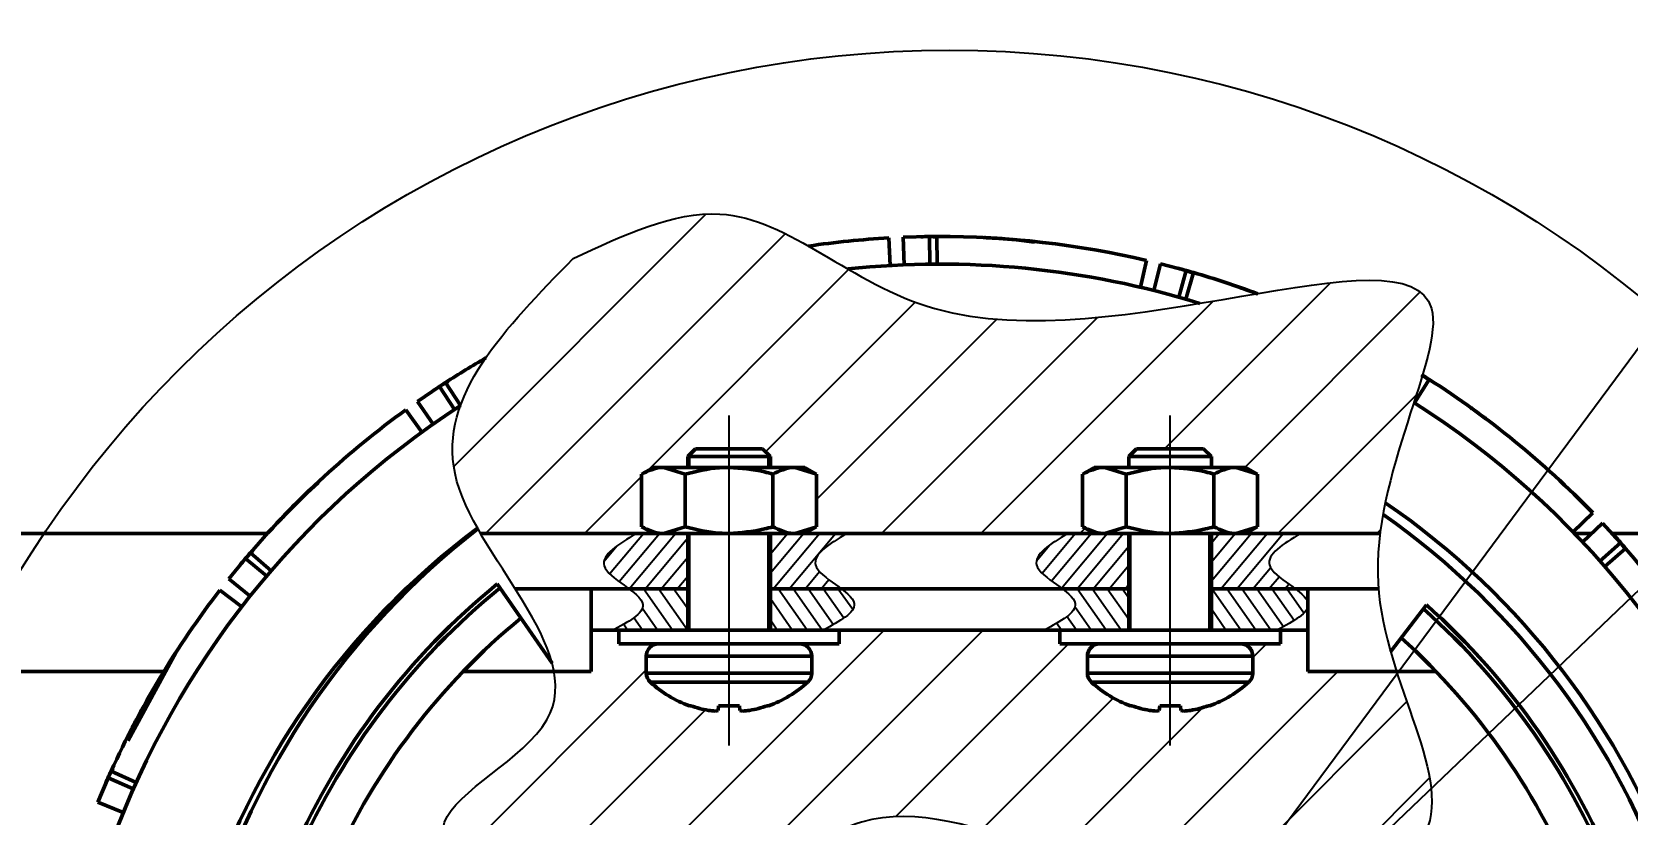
# Model space of a CAD drawing. Header units: inches. Extents: x -1846 to 3013, y 0 to 1997.
# Drawn here: x 2627.17 to 2656.1, y 492.98 to 507.17 of the extents above; entities that cross this region are included whole.
import ezdxf

# ---------------------------------------------------------------- set-up
doc = ezdxf.new("R2010")
doc.units = ezdxf.units.IN
doc.linetypes.add('CENTER2', pattern=[28.575000000000003, 19.05, -3.175, 3.175, -3.175])
for name, color, linetype, lineweight in [('Basic', 7, 'Continuous', 50), ('Center', 1, 'CENTER2', 25), ('Thin', 3, 'Continuous', 25)]:
    doc.layers.add(name, color=color, linetype=linetype, lineweight=lineweight)
doc.styles.get("Standard").update_dxf_attribs({"font": '', "height": 4})
doc.styles.get('Standard').set_extended_font_data('TCVN 7284', italic=True)
doc.dimstyles.new('TCVN 7284', dxfattribs={"dimscale": 2, "dimtxt": 4, "dimasz": 2.5, "dimexe": 1.25, "dimexo": 0.625, "dimtad": 1, "dimtoh": 1, "dimdec": 0, "dimlfac": 0.66, "dimtxsty": 'Standard', "dimcen": 2.5, "dimclrd": 7, "dimclre": 7, "dimclrt": 7, "dimadec": 0, "dimazin": 0, "dimtfac": 1, "dimtdec": 0, "dimtofl": 0, "dimtmove": 0, "dimatfit": 3, "dimfxl": 1, "dimlwd": 25, "dimlwe": 25, "dimarcsym": 0})
pattern_1 = [(45, (2467.906604096575, 185.1002294727169), (-0.8980256121069154, 0.8980256121069154), [])]

# ---------------------------------------------------------------- blocks, each defined once
blk = doc.blocks.new('*D9')
at = {"layer": 'Basic', "color": 7, "linetype": 'Continuous', "lineweight": 25, "transparency": 16777216}
for p, q in [((2670.061634534236, 494.3197367921365), (2670.061634534236, 447.9080696615027)), ((2535.061634534236, 481.8197367921365), (2535.061634534236, 447.9080696615027)), ((2540.061634534236, 450.4080696615027), (2665.061634534236, 450.4080696615027))]:
    blk.add_line(p, q, dxfattribs=at)
at = {"layer": 'Basic', "color": 7, "transparency": 16777216}
for points in [[(2540.061634534236, 451.2414029948361), (2540.061634534236, 449.5747363281694), (2535.061634534236, 450.4080696615027)], [(2665.061634534236, 451.2414029948361), (2665.061634534236, 449.5747363281694), (2670.061634534236, 450.4080696615027)]]:
    blk.add_solid(points, dxfattribs=at)
at = {"layer": 'Defpoints', "color": 0, "transparency": 16777216}
for p in [(2670.061634534236, 495.5697367921365), (2535.061634534236, 483.0697367921365), (2670.061634534236, 450.4080696615027)]:
    blk.add_point(p, dxfattribs=at)
at = {"layer": 'Basic', "color": 7, "transparency": 16777216, "insert": (2602.561634534236, 453.6580696615027), "char_height": 4, "attachment_point": 5}
blk.add_mtext('89', dxfattribs=at)

msp = doc.modelspace()

# ---------------------------------------------------------------- hatches: boundary and pattern name
at = {"layer": 'Thin'}
h = msp.add_hatch(dxfattribs=at)
h.set_pattern_fill('ANSI31', color=256, scale=0.4)
h.set_pattern_definition(pattern_1)
edge = h.paths.add_edge_path()
edge.add_spline(control_points=[(2652.234425890274, 500.4479312114348), (2652.285519335258, 500.6057651285822), (2652.33422918238, 500.7578205692574), (2652.378128143709, 500.9029547652525)], knot_values=[38.11097613657608, 38.11097613657608, 38.11097613657608, 38.11097613657608, 38.58466875949338, 38.58466875949338, 38.58466875949338, 38.58466875949338], degree=3, periodic=0)
edge.add_spline(control_points=[(2652.378128143709, 500.9029547652525), (2652.381992650094, 500.9157311957214), (2652.385819874014, 500.9284539892773), (2652.389608159544, 500.9411223663104)], knot_values=[38.58466875949338, 38.58466875949338, 38.58466875949338, 38.58466875949338, 38.62636879316722, 38.62636879316722, 38.62636879316722, 38.62636879316722], degree=3, periodic=0)
edge.add_spline(control_points=[(2652.389608159544, 500.9411223663104), (2652.389623077912, 500.9411722547146), (2652.389637995677, 500.9412221422746), (2652.389652912838, 500.9412720289907)], knot_values=[38.62636879316722, 38.62636879316722, 38.62636879316722, 38.62636879316722, 38.62653300900323, 38.62653300900323, 38.62653300900323, 38.62653300900323], degree=3, periodic=0)
edge.add_spline(control_points=[(2652.389652912838, 500.9412720289907), (2652.540821489763, 501.4468175524538), (2652.858731765225, 502.9406263307909), (2651.049318645572, 502.7020135830888), (2649.387736793064, 502.4200935699768)], knot_values=[38.62653300900323, 38.62653300900323, 38.62653300900323, 38.62653300900323, 40.29067503344459, 44.56123976571877, 44.56123976571877, 44.56123976571877, 44.56123976571877], degree=3, periodic=0)
edge.add_spline(control_points=[(2649.387736793064, 502.4200935699768), (2649.387617122872, 502.4200732655771), (2649.387497450815, 502.4200529606056), (2649.387377776894, 502.420032655063)], knot_values=[44.56123976571877, 44.56123976571877, 44.56123976571877, 44.56123976571877, 44.56154733967228, 44.56154733967228, 44.56154733967228, 44.56154733967228], degree=3, periodic=0)
edge.add_spline(control_points=[(2649.387377776894, 502.420032655063), (2649.055056749954, 502.3636464453388), (2648.708356614303, 502.3028540016024), (2648.353213144738, 502.2439498183945)], knot_values=[44.56154733967228, 44.56154733967228, 44.56154733967228, 44.56154733967228, 45.41564563453576, 45.41564563453576, 45.41564563453576, 45.41564563453576], degree=3, periodic=0)
edge.add_spline(control_points=[(2648.353213144738, 502.2439498183945), (2646.739652853801, 501.9763243116917), (2644.212270185307, 501.6530992376537), (2642.449086784513, 502.5875013760118), (2641.96363247197, 502.8680287831104)], knot_values=[45.41564563453576, 45.41564563453576, 45.41564563453576, 45.41564563453576, 49.29615931774714, 50.90130278334827, 50.90130278334827, 50.90130278334827, 50.90130278334827], degree=3, periodic=0)
edge.add_spline(control_points=[(2641.96363247197, 502.8680287831104), (2641.160458301317, 503.3321556055949), (2639.686234375061, 504.3226489959692), (2637.897596928955, 503.4843345762609), (2636.982248988154, 503.0553212066178)], knot_values=[50.90130278334827, 50.90130278334827, 50.90130278334827, 50.90130278334827, 53.55697961730271, 56.34055631967582, 56.34055631967582, 56.34055631967582, 56.34055631967582], degree=3, periodic=0)
edge.add_spline(control_points=[(2636.982248988154, 503.0553212066178), (2636.129032845415, 502.1836169884108), (2635.275816702676, 501.3119127702038), (2634.941903564943, 500.3881501945597)], knot_values=[0, 0, 0, 0, 3.105272690179789, 3.105272690179789, 3.105272690179789, 3.105272690179789], degree=3, periodic=0)
edge.add_spline(control_points=[(2634.941903564943, 500.3881501945597), (2634.797642381599, 499.9890551388938), (2634.714056992607, 499.2671246405465), (2635.063333542648, 498.5018012071959), (2635.250508844848, 498.1673685138577)], knot_values=[3.105272690179789, 3.105272690179789, 3.105272690179789, 3.105272690179789, 4.446850071446828, 5.474395939148155, 5.474395939148155, 5.474395939148155, 5.474395939148155], degree=3, periodic=0)
edge.add_spline(control_points=[(2635.250508844848, 498.1673685138577), (2635.253151655215, 498.1626465116559), (2635.255801579821, 498.1579240123598), (2635.258458489907, 498.1532010319273)], knot_values=[5.474395939148155, 5.474395939148155, 5.474395939148155, 5.474395939148155, 5.48890431092603, 5.48890431092603, 5.48890431092603, 5.48890431092603], degree=3, periodic=0)
edge.add_spline(control_points=[(2635.258458489907, 498.1532010319273), (2635.274100640129, 498.1253952097421), (2635.289984913023, 498.0975727109739), (2635.306085034079, 498.0697367921365)], knot_values=[5.48890431092603, 5.48890431092603, 5.48890431092603, 5.48890431092603, 5.574320122325622, 5.574320122325622, 5.574320122325622, 5.574320122325622], degree=3, periodic=0)
edge.add_line((2635.306085034079, 498.0697367921365), (2638.436634534235, 498.0697367921365))
edge.add_line((2638.436634534235, 498.0697367921365), (2638.223921293964, 498.1925468386675))
edge.add_line((2638.223921293964, 498.1925468386675), (2638.223921293964, 499.1469267456056))
edge.add_line((2638.223921293964, 499.1469267456056), (2638.436634534235, 499.2697367921365))
edge.add_line((2638.436634534235, 499.2697367921365), (2638.620849604032, 499.2697367921365))
edge.add_line((2638.620849604032, 499.2697367921365), (2639.061634534236, 499.2697367921365))
edge.add_line((2639.061634534236, 499.2697367921365), (2639.061634534236, 499.4639099644983))
edge.add_line((2639.061634534236, 499.4639099644982), (2639.203055890473, 499.6053313207355))
edge.add_line((2639.203055890473, 499.6053313207357), (2640.420213177998, 499.6053313207357))
edge.add_line((2640.420213177998, 499.6053313207357), (2640.561634534236, 499.4639099644983))
edge.add_line((2640.561634534236, 499.4639099644982), (2640.561634534236, 499.2697367921364))
edge.add_line((2640.561634534236, 499.2697367921365), (2641.002419464439, 499.2697367921365))
edge.add_line((2641.002419464439, 499.2697367921365), (2641.186634534236, 499.2697367921365))
edge.add_line((2641.186634534236, 499.2697367921365), (2641.399347774507, 499.1469267456056))
edge.add_line((2641.399347774507, 499.1469267456056), (2641.399347774507, 498.1925468386675))
edge.add_line((2641.399347774507, 498.1925468386675), (2641.186634534236, 498.0697367921365))
edge.add_line((2641.186634534235, 498.0697367921365), (2646.436634534235, 498.0697367921365))
edge.add_line((2646.436634534235, 498.0697367921365), (2646.223921293964, 498.1925468386675))
edge.add_line((2646.223921293964, 498.1925468386675), (2646.223921293964, 499.1469267456056))
edge.add_line((2646.223921293964, 499.1469267456056), (2646.436634534235, 499.2697367921365))
edge.add_line((2646.436634534235, 499.2697367921365), (2646.620849604032, 499.2697367921365))
edge.add_line((2646.620849604032, 499.2697367921365), (2647.061634534236, 499.2697367921365))
edge.add_line((2647.061634534236, 499.2697367921365), (2647.061634534236, 499.4639099644983))
edge.add_line((2647.061634534236, 499.4639099644982), (2647.203055890473, 499.6053313207355))
edge.add_line((2647.203055890473, 499.6053313207357), (2648.420213177998, 499.6053313207357))
edge.add_line((2648.420213177998, 499.6053313207357), (2648.561634534236, 499.4639099644983))
edge.add_line((2648.561634534236, 499.4639099644982), (2648.561634534236, 499.2697367921364))
edge.add_line((2648.561634534236, 499.2697367921365), (2649.002419464439, 499.2697367921365))
edge.add_line((2649.002419464439, 499.2697367921365), (2649.186634534236, 499.2697367921365))
edge.add_line((2649.186634534236, 499.2697367921365), (2649.399347774507, 499.1469267456056))
edge.add_line((2649.399347774507, 499.1469267456056), (2649.399347774507, 498.1925468386675))
edge.add_line((2649.399347774507, 498.1925468386675), (2649.186634534236, 498.0697367921365))
edge.add_line((2649.186634534235, 498.0697367921365), (2651.620981185196, 498.0697367921365))
edge.add_spline(control_points=[(2651.620981185196, 498.0697367921365), (2651.63552685928, 498.1859051962107), (2651.653379420756, 498.3018277793648), (2651.673954146895, 498.4172292538859)], knot_values=[35.97891207341614, 35.97891207341614, 35.97891207341614, 35.97891207341614, 36.2736523685154, 36.2736523685154, 36.2736523685154, 36.2736523685154], degree=3, periodic=0)
edge.add_spline(control_points=[(2651.673954146895, 498.4172292538859), (2651.686405871356, 498.487069666512), (2651.69985461903, 498.5567192172811), (2651.714170780578, 498.6261168860609)], knot_values=[36.2736523685154, 36.2736523685154, 36.2736523685154, 36.2736523685154, 36.45202776547431, 36.45202776547431, 36.45202776547431, 36.45202776547431], degree=3, periodic=0)
edge.add_spline(control_points=[(2651.714170780578, 498.6261168860609), (2651.847315672108, 499.2715374515841), (2652.05548836153, 499.8951712420193), (2652.234425890274, 500.4479312114348)], knot_values=[36.45202776547431, 36.45202776547431, 36.45202776547431, 36.45202776547431, 38.11097613657608, 38.11097613657608, 38.11097613657608, 38.11097613657608], degree=3, periodic=0)
h = msp.add_hatch(dxfattribs=at)
h.set_pattern_fill('ANSI31', color=256, scale=0.07, angle=5)
h.set_pattern_definition([(49.99999999999999, (2467.906604096575, 185.1002294727169), (-0.1702533774831929, 0.1428595462528334), [])])
edge = h.paths.add_edge_path()
edge.add_line((2639.061634534236, 497.0697367921365), (2639.061634534236, 498.0697367921365))
edge.add_line((2639.061634534236, 498.0697367921365), (2638.129419877022, 498.0697367921365))
edge.add_spline(control_points=[(2638.129419877021, 498.0697367921365), (2637.810314542677, 497.8762395567718), (2637.266480345151, 497.5464725413309), (2637.807531416045, 497.2071209595314), (2637.992195063282, 497.0697367921365)], knot_values=[0, 0, 0, 0, 0.8256060799085844, 1.40703639712341, 1.40703639712341, 1.40703639712341, 1.40703639712341], degree=3, periodic=0)
edge.add_line((2637.992195063282, 497.0697367921365), (2639.061634534236, 497.0697367921365))
edge = h.paths.add_edge_path()
edge.add_spline(control_points=[(2641.845580933747, 497.069736792141), (2641.65779770547, 497.2113509679792), (2641.102365689241, 497.5507962504461), (2641.631602671739, 497.8806588772185), (2641.943226587809, 498.0697367921365)], knot_values=[0.01886335774924852, 0.01886335774924852, 0.01886335774924852, 0.01886335774924852, 0.6190167807875658, 1.425759502946902, 1.425759502946902, 1.425759502946902, 1.425759502946902], degree=3, periodic=0)
edge.add_line((2641.943226587809, 498.0697367921365), (2640.561634534236, 498.0697367921365))
edge.add_line((2640.561634534236, 498.0697367921365), (2640.561634534236, 497.0697367921365))
edge.add_line((2640.561634534236, 497.0697367921365), (2641.845580933754, 497.0697367921365))
edge = h.paths.add_edge_path()
edge.add_line((2647.061634534236, 497.0697367921365), (2647.061634534236, 498.0697367921366))
edge.add_line((2647.061634534236, 498.0697367921365), (2645.951715806735, 498.0697367921365))
edge.add_spline(control_points=[(2645.951715806735, 498.0697367921365), (2645.640091890665, 497.8806588772185), (2645.110854908167, 497.5507962504461), (2645.666286924396, 497.2113509679792), (2645.854070152674, 497.0697367921408)], knot_values=[0.01886335774924851, 0.01886335774924851, 0.01886335774924851, 0.01886335774924851, 0.8256060799085844, 1.425759502946894, 1.425759502946894, 1.425759502946894, 1.425759502946894], degree=3, periodic=0)
edge.add_line((2645.854070152679, 497.0697367921365), (2647.061634534236, 497.0697367921364))
edge = h.paths.add_edge_path()
edge.add_spline(control_points=[(2650.078223515263, 497.069736792141), (2649.890440286986, 497.2113509679792), (2649.335008270757, 497.5507962504461), (2649.864245253254, 497.8806588772185), (2650.175869169324, 498.0697367921365)], knot_values=[0.01886335774924852, 0.01886335774924852, 0.01886335774924852, 0.01886335774924852, 0.6190167807875658, 1.425759502946902, 1.425759502946902, 1.425759502946902, 1.425759502946902], degree=3, periodic=0)
edge.add_line((2650.175869169324, 498.0697367921365), (2648.561634534235, 498.0697367921365))
edge.add_line((2648.561634534236, 498.0697367921365), (2648.561634534236, 497.0697367921365))
edge.add_line((2648.561634534236, 497.0697367921365), (2650.078223515269, 497.0697367921365))
h = msp.add_hatch(dxfattribs=at)
h.set_pattern_fill('ANSI31', color=256, scale=0.07, angle=80)
h.set_pattern_definition([(125, (2467.906604096575, 185.1002294727169), (-0.1820565418432284, -0.12747736297902), [])])
edge = h.paths.add_edge_path()
edge.add_line((2639.061634534236, 496.3197367921365), (2639.061634534236, 497.0697367921366))
edge.add_line((2639.061634534236, 497.0697367921365), (2637.992195063282, 497.0697367921365))
edge.add_spline(control_points=[(2637.992195063282, 497.0697367921365), (2638.122161086703, 496.9730460022348), (2638.426371059179, 496.7111850158998), (2637.994715784167, 496.4717769179728), (2637.711708374634, 496.3197367921365)], knot_values=[1.40703639712341, 1.40703639712341, 1.40703639712341, 1.40703639712341, 1.816246262498185, 2.531669368824028, 2.531669368824028, 2.531669368824028, 2.531669368824028], degree=3, periodic=0)
edge.add_line((2637.711708374634, 496.3197367921365), (2639.061634534236, 496.3197367921365))
edge = h.paths.add_edge_path()
edge.add_spline(control_points=[(2641.52268040802, 496.3197367921365), (2641.814169167273, 496.4761903965394), (2642.260260415867, 496.7156253027568), (2641.967761132166, 496.9775962518942), (2641.845580933747, 497.069736792141)], knot_values=[1.425759502946902, 1.425759502946902, 1.425759502946902, 1.425759502946902, 2.161986335590742, 2.552473095142025, 2.552473095142025, 2.552473095142025, 2.552473095142025], degree=3, periodic=0)
edge.add_line((2641.845580933753, 497.0697367921365), (2640.561634534236, 497.0697367921365))
edge.add_line((2640.561634534236, 497.0697367921365), (2640.561634534236, 496.3197367921364))
edge.add_line((2640.561634534236, 496.3197367921365), (2641.52268040802, 496.3197367921365))
edge = h.paths.add_edge_path()
edge.add_line((2647.061634534236, 496.3197367921365), (2647.061634534236, 497.0697367921364))
edge.add_line((2647.061634534236, 497.0697367921365), (2645.854070152679, 497.0697367921366))
edge.add_spline(control_points=[(2645.854070152674, 497.0697367921408), (2645.976250351092, 496.9775962518942), (2646.268749634793, 496.7156253027568), (2645.822658386199, 496.4761903965394), (2645.531169626946, 496.3197367921365)], knot_values=[1.425759502946894, 1.425759502946894, 1.425759502946894, 1.425759502946894, 1.816246262498185, 2.552473095142025, 2.552473095142025, 2.552473095142025, 2.552473095142025], degree=3, periodic=0)
edge.add_line((2645.531169626946, 496.3197367921365), (2645.811634534236, 496.3197367921365))
edge.add_line((2645.811634534236, 496.3197367921365), (2647.061634534236, 496.3197367921365))
edge = h.paths.add_edge_path()
edge.add_spline(control_points=[(2649.755322989536, 496.3197367921365), (2650.015584839265, 496.4594296728609), (2650.275846688995, 496.5991225535851), (2650.311634534235, 496.7456646363752)], knot_values=[1.895117532699148, 1.895117532699148, 1.895117532699148, 1.895117532699148, 2.552473095142025, 2.552473095142025, 2.552473095142025, 2.552473095142025], degree=3, periodic=0)
edge.add_line((2650.311634534236, 496.7456646363752), (2650.311634534236, 496.8129468519394))
edge.add_spline(control_points=[(2650.311634534234, 496.8129468519411), (2650.290817915205, 496.8965686915748), (2650.193836466833, 496.9825488520729), (2650.078223515263, 497.069736792141)], knot_values=[1.425759502946901, 1.425759502946901, 1.425759502946901, 1.425759502946901, 1.795257403632025, 1.795257403632025, 1.795257403632025, 1.795257403632025], degree=3, periodic=0)
edge.add_line((2650.078223515268, 497.0697367921365), (2648.561634534236, 497.0697367921365))
edge.add_line((2648.561634534236, 497.0697367921365), (2648.561634534236, 496.3197367921365))
edge.add_line((2648.561634534236, 496.3197367921365), (2649.755322989536, 496.3197367921365))
h = msp.add_hatch(dxfattribs=at)
h.set_pattern_fill('ANSI31', color=256, scale=0.4)
h.set_pattern_definition(pattern_1)
edge = h.paths.add_edge_path()
edge.add_spline(control_points=[(2641.319283863668, 492.4238264976028), (2641.620739696848, 492.5966466275189), (2642.14230930854, 492.8645864240854), (2642.694520777758, 492.9371294436954), (2642.943473884151, 492.9393417406892)], knot_values=[18.87042433132445, 18.87042433132445, 18.87042433132445, 18.87042433132445, 19.99110373480647, 20.87166120097929, 20.87166120097929, 20.87166120097929, 20.87166120097929], degree=3, periodic=0)
edge.add_spline(control_points=[(2642.943473884151, 492.9393417406892), (2643.569192020287, 492.9449021226086), (2644.232664111037, 492.7627977064936), (2644.934588189554, 492.5219993529503)], knot_values=[20.87166120097929, 20.87166120097929, 20.87166120097929, 20.87166120097929, 23.08485220902631, 23.08485220902631, 23.08485220902631, 23.08485220902631], degree=3, periodic=0)
edge.add_spline(control_points=[(2644.934588189554, 492.5219993529503), (2645.382745712506, 492.3682568087669), (2645.846577959242, 492.1905880305861), (2646.326266605822, 492.0225600741245)], knot_values=[23.08485220902631, 23.08485220902631, 23.08485220902631, 23.08485220902631, 24.49790845020978, 24.49790845020978, 24.49790845020978, 24.49790845020978], degree=3, periodic=0)
edge.add_spline(control_points=[(2646.326266605822, 492.0225600741245), (2646.992705439854, 491.7891162430318), (2647.689750254678, 491.5742811003705), (2648.417888242428, 491.4680698394353)], knot_values=[24.49790845020978, 24.49790845020978, 24.49790845020978, 24.49790845020978, 26.46108927700548, 26.46108927700548, 26.46108927700548, 26.46108927700548], degree=3, periodic=0)
edge.add_spline(control_points=[(2648.417888242428, 491.4680698394353), (2648.763416162321, 491.4176687387134), (2649.388824760063, 491.3716484550877), (2650.036433595079, 491.4328855695657), (2650.311634534236, 491.4789201476361)], knot_values=[26.46108927700548, 26.46108927700548, 26.46108927700548, 26.46108927700548, 27.39268987863171, 28.11380434230396, 28.11380434230396, 28.11380434230396, 28.11380434230396], degree=3, periodic=0)
edge.add_spline(control_points=[(2650.311634534236, 491.4789201476361), (2651.233489554106, 491.6331245882601), (2653.215601958502, 492.5092322806812), (2652.306449497669, 494.3629517272183), (2651.91940129463, 495.5697367921365)], knot_values=[28.11380434230396, 28.11380434230396, 28.11380434230396, 28.11380434230396, 30.52935928290665, 33.81898774493276, 33.81898774493276, 33.81898774493276, 33.81898774493276], degree=3, periodic=0)
edge.add_line((2651.91940129463, 495.5697367921365), (2650.311634534235, 495.5697367921365))
edge.add_line((2650.311634534236, 495.5697367921365), (2650.311634534236, 496.3197367921365))
edge.add_line((2650.311634534236, 496.3197367921365), (2649.811634534236, 496.3197367921365))
edge.add_line((2649.811634534236, 496.3197367921365), (2649.811634534236, 496.0697367921365))
edge.add_line((2649.811634534236, 496.0697367921365), (2649.086634534236, 496.0697367921366))
edge.add_arc((2649.086634534236, 495.8447367921366), 0.2250000000000227, 0, 90, ccw=False)
edge.add_line((2649.311634534236, 495.8447367921366), (2649.311634534236, 495.5404640915854))
edge.add_arc((2649.086634534236, 495.5404640915852), 0.2250000000000112, -47.50726717769862, 5.792344381916337e-11, ccw=False)
edge.add_arc((2647.811634534236, 496.9322367921367), 2.11249999999997, 289.82503240270796, 312.49273282227296, ccw=False)
edge.add_line((2648.528086705233, 494.9449389944544), (2648.502695484889, 494.9449389944544))
edge.add_arc((2647.811888911202, 496.94811513303), 2.118945106510787, 280.16619983962806, 289.0270421754883, ccw=False)
edge.add_arc((2647.937070559473, 496.6364368834112), 1.791364015327364, 273.96401252023173, 277.9842121646001, ccw=False)
edge.add_arc((2648.119224267343, 495.19966823323), 0.3551307320219462, 251.7310598041644, 260.5485091003095, ccw=False)
edge.add_line((2648.007898691528, 494.8624376696747), (2648.000680760884, 494.9449389944546))
edge.add_line((2648.000680760884, 494.9449389944544), (2647.622588307587, 494.9449389944544))
edge.add_line((2647.622588307587, 494.9449389944544), (2647.615370376942, 494.8624376696745))
edge.add_arc((2647.504044801126, 495.1996682332386), 0.3551307320306284, 279.4514908995973, 288.2689401956497, ccw=False)
edge.add_arc((2647.686198508994, 496.6364368833687), 1.791364015284908, 262.0157878354149, 266.03598747978526, ccw=False)
edge.add_arc((2647.811380157265, 496.9481151330164), 2.118945106496823, 250.9729578244764, 259.8338001604516, ccw=False)
edge.add_line((2647.120573583582, 494.9449389944544), (2647.095182363238, 494.9449389944544))
edge.add_arc((2647.811634534235, 496.9322367921367), 2.112499999999975, 227.5072671777243, 250.1749675972934, ccw=False)
edge.add_arc((2646.536634534235, 495.5404640915852), 0.2249999999999595, 180, 227.5072671777243, ccw=False)
edge.add_line((2646.311634534236, 495.5404640915852), (2646.311634534236, 495.8447367921366))
edge.add_arc((2646.536634534235, 495.8447367921366), 0.2249999999999659, 90, 179.9999999999855, ccw=False)
edge.add_line((2646.536634534235, 496.0697367921365), (2645.811634534236, 496.0697367921364))
edge.add_line((2645.811634534236, 496.0697367921365), (2645.811634534236, 496.3197367921365))
edge.add_line((2645.811634534236, 496.3197367921365), (2645.020054384457, 496.3197367921365))
edge.add_line((2645.020054384457, 496.3197367921365), (2641.811634534236, 496.3197367921365))
edge.add_line((2641.811634534236, 496.3197367921365), (2641.811634534236, 496.0697367921365))
edge.add_line((2641.811634534236, 496.0697367921365), (2641.086634534236, 496.0697367921366))
edge.add_arc((2641.086634534236, 495.8447367921366), 0.2250000000000227, 0, 90, ccw=False)
edge.add_line((2641.311634534236, 495.8447367921366), (2641.311634534236, 495.5404640915854))
edge.add_arc((2641.086634534236, 495.5404640915852), 0.2250000000000106, -47.50726717769862, 5.792344381916337e-11, ccw=False)
edge.add_arc((2639.811634534236, 496.9322367921367), 2.112499999999989, 289.82503240270876, 312.4927328222735, ccw=False)
edge.add_line((2640.528086705233, 494.9449389944544), (2640.502695484889, 494.9449389944544))
edge.add_arc((2639.811888911203, 496.9481151330298), 2.118945106510617, 280.16619983963074, 289.02704217548836, ccw=False)
edge.add_arc((2639.937070559473, 496.636436883411), 1.791364015327143, 273.96401252023315, 277.9842121646058, ccw=False)
edge.add_arc((2640.119224267343, 495.19966823323), 0.3551307320219442, 251.7310598041688, 260.54850910031405, ccw=False)
edge.add_line((2640.007898691528, 494.8624376696747), (2640.000680760884, 494.9449389944546))
edge.add_line((2640.000680760884, 494.9449389944544), (2639.622588307587, 494.9449389944544))
edge.add_line((2639.622588307587, 494.9449389944544), (2639.615370376942, 494.8624376696745))
edge.add_arc((2639.504044801125, 495.1996682332384), 0.3551307320305998, 279.4514908996199, 288.2689401956656, ccw=False)
edge.add_arc((2639.686198508994, 496.6364368833687), 1.791364015284749, 262.01578783541356, 266.03598747978697, ccw=False)
edge.add_arc((2639.811380157265, 496.9481151330164), 2.118945106496969, 250.9729578244765, 259.8338001604502, ccw=False)
edge.add_line((2639.120573583582, 494.9449389944544), (2639.095182363238, 494.9449389944544))
edge.add_arc((2639.811634534235, 496.9322367921367), 2.112499999999983, 227.5072671777243, 250.1749675972934, ccw=False)
edge.add_arc((2638.536634534235, 495.5404640915852), 0.2249999999999595, 180, 227.5072671777243, ccw=False)
edge.add_line((2638.311634534236, 495.5404640915852), (2638.311634534236, 495.8447367921366))
edge.add_arc((2638.536634534235, 495.8447367921366), 0.2249999999999659, 90, 179.9999999999855, ccw=False)
edge.add_line((2638.536634534235, 496.0697367921365), (2637.811634534236, 496.0697367921364))
edge.add_line((2637.811634534236, 496.0697367921365), (2637.811634534236, 496.3197367921364))
edge.add_line((2637.811634534236, 496.3197367921365), (2637.311634534236, 496.3197367921365))
edge.add_line((2637.311634534236, 496.3197367921365), (2637.311634534236, 495.5697367921366))
edge.add_line((2637.311634534236, 495.5697367921365), (2636.637627499864, 495.5697367921365))
edge.add_spline(control_points=[(2636.637627499855, 495.5697367921938), (2636.69416842987, 495.2619074022861), (2636.593001210427, 494.2121462305694), (2633.273574073792, 492.6563834093043), (2635.839825521991, 491.5007283589199), (2637.311634534238, 491.3252506398611)], knot_values=[8.188346657290012, 8.188346657290012, 8.188346657290012, 8.188346657290012, 9.215141737459655, 11.83767060687538, 15.10465467858662, 15.10465467858662, 15.10465467858662, 15.10465467858662], degree=3, periodic=0)
edge.add_spline(control_points=[(2637.311634534238, 491.3252506398611), (2637.785552172058, 491.2687473942536), (2638.59596970243, 491.2548187792521), (2639.266701718772, 491.4186456025535), (2639.522895662712, 491.5048393762255)], knot_values=[15.10465467858662, 15.10465467858662, 15.10465467858662, 15.10465467858662, 16.15661275275405, 16.88474223010058, 16.88474223010058, 16.88474223010058, 16.88474223010058], degree=3, periodic=0)
edge.add_spline(control_points=[(2639.522895662712, 491.5048393762255), (2640.221562238853, 491.7398984405021), (2640.785147650941, 492.117614178862), (2641.319283863668, 492.4238264976028)], knot_values=[16.88474223010058, 16.88474223010058, 16.88474223010058, 16.88474223010058, 18.87042433132445, 18.87042433132445, 18.87042433132445, 18.87042433132445], degree=3, periodic=0)

# ---------------------------------------------------------------- linework, layer by layer
at = {"layer": 'Basic'}
for p, q in [((2642.987775268901, 502.9424491450446), (2642.967558708137, 503.4420402685356)), ((2642.967558814118, 503.4420402728241), (2643.44916129254, 503.4544899316714)), ((2643.454783835595, 502.9545215456614), (2643.44916129254, 503.4544899316714)), ((2643.449161407339, 503.4544899329625), (2643.583178948045, 503.4451173899389)), ((2643.584709033327, 502.9554550800827), (2643.583146652702, 503.4554526390435)), ((2642.735990069154, 502.9302729749292), (2642.707905220898, 503.429483593104)), ((2644.821504646968, 503.4127962435629), (2644.9672088629, 503.4016401498146)), ((2644.984972042947, 503.4001912770083), (2645.35306949543, 503.3535131564682)), ((2647.272998630758, 502.5363810845396), (2647.386695300052, 503.0232825811396)), ((2647.518015184314, 502.4771279461112), (2647.639368620907, 502.9621777821354)), ((2647.639368723803, 502.9621777563922), (2648.104970392144, 502.8384400189528)), ((2647.969507810968, 502.3571398121161), (2648.104970392144, 502.8384400189528)), ((2648.094433132326, 502.3214313736788), (2648.233799629795, 502.8016156918146)), ((2648.104970502656, 502.838439987849), (2648.230918840793, 502.7916899942685)), ((2652.242856598353, 500.4425539812188), (2652.511861329134, 500.8640233808402)), ((2652.378128143709, 500.9029547652525), (2652.398625192651, 500.9356514545069)), ((2652.389608159544, 500.9411223663107), (2652.398625192651, 500.9356514545069)), ((2652.398625289924, 500.9356513935278), (2652.506300840182, 500.8553113558374)), ((2634.160187283638, 500.4641789433614), (2634.558606276295, 500.7350262204724)), ((2634.833639577418, 500.3174658257107), (2634.558606276295, 500.7350262204724)), ((2634.558606372172, 500.7350262836236), (2634.723800127, 500.8255676580296)), ((2634.9424349022, 500.3884940299505), (2634.670801454977, 500.8082740560948)), ((2634.242061549125, 499.9084573804454), (2633.948541434618, 500.3132362612927)), ((2634.447293803362, 500.0548259827859), (2634.1601871968, 500.4641788824564)), ((2639.061634534236, 499.4639099644982), (2639.203055890473, 499.6053313207357)), ((2639.061634534236, 499.4639099644982), (2640.561634534236, 499.4639099644982)), ((2639.061634534236, 499.2697367921365), (2639.061634534236, 499.4639099644982)), ((2640.420213177998, 499.6053313207357), (2639.203055890473, 499.6053313207357)), ((2640.561634534236, 499.4639099644982), (2640.420213177998, 499.6053313207357)), ((2640.561634534236, 499.4639099644982), (2640.561634534236, 499.2697367921365)), ((2647.061634534236, 499.4639099644982), (2647.203055890473, 499.6053313207357)), ((2647.061634534236, 499.2697367921365), (2647.061634534236, 499.4639099644982)), ((2647.061634534236, 499.4639099644982), (2648.561634534236, 499.4639099644982)), ((2648.420213177998, 499.6053313207357), (2647.203055890473, 499.6053313207357)), ((2648.561634534236, 499.4639099644982), (2648.420213177998, 499.6053313207357)), ((2648.561634534236, 499.4639099644982), (2648.561634534236, 499.2697367921365)), ((2638.436634534235, 499.2697367921365), (2638.223921293964, 499.1469267456056)), ((2638.223921293964, 498.1925468386675), (2638.223921293964, 499.1469267456056)), ((2638.436634534235, 499.2697367921365), (2638.620849604032, 499.2697367921365)), ((2639.017777914099, 499.1469267456056), (2638.620849604032, 499.2697367921365)), ((2639.811634534236, 499.2697367921365), (2638.620849604032, 499.2697367921365)), ((2639.017777914099, 498.1925468386675), (2639.017777914099, 499.1469267456056)), ((2639.811634534236, 499.2697367921365), (2641.002419464439, 499.2697367921365)), ((2640.605491154371, 498.1925468386672), (2640.605491154371, 499.1469267456056)), ((2641.399347774507, 499.1469267456056), (2641.002419464439, 499.2697367921365)), ((2641.002419464439, 499.2697367921365), (2641.186634534236, 499.2697367921365)), ((2641.399347774507, 499.1469267456056), (2641.186634534236, 499.2697367921365)), ((2641.399347774507, 498.1925468386675), (2641.399347774507, 499.1469267456056)), ((2646.436634534235, 499.2697367921365), (2646.223921293964, 499.1469267456056)), ((2646.223921293964, 498.1925468386675), (2646.223921293964, 499.1469267456056)), ((2646.436634534235, 499.2697367921365), (2646.620849604032, 499.2697367921365)), ((2647.017777914099, 499.1469267456056), (2646.620849604032, 499.2697367921365)), ((2647.811634534236, 499.2697367921365), (2646.620849604032, 499.2697367921365)), ((2647.017777914099, 498.1925468386675), (2647.017777914099, 499.1469267456056)), ((2647.811634534236, 499.2697367921365), (2649.002419464439, 499.2697367921365)), ((2648.605491154371, 498.1925468386672), (2648.605491154371, 499.1469267456056)), ((2649.399347774507, 499.1469267456056), (2649.002419464439, 499.2697367921365)), ((2649.002419464439, 499.2697367921365), (2649.186634534236, 499.2697367921365)), ((2649.399347774507, 499.1469267456056), (2649.186634534236, 499.2697367921365)), ((2649.399347774507, 498.1925468386675), (2649.399347774507, 499.1469267456056)), ((2632.090898593264, 498.7449576372261), (2632.36722813089, 498.9925794619852)), ((2655.119074744771, 498.0959665989825), (2655.477961292628, 498.4441051429091)), ((2655.293161120856, 497.9136537371436), (2655.657487867966, 498.2560950041376)), ((2655.657487940609, 498.2560949268515), (2655.982279317474, 497.9002768515055)), ((2571.561634534236, 498.0697367921365), (2631.439440625627, 498.0697367921365)), ((2631.439440625627, 498.0697367921365), (2572.737553326676, 498.0697367921365)), ((2635.306085034078, 498.0697367921365), (2643.058930876747, 498.0697367921365)), ((2635.306085034078, 498.0697367921365), (2651.620981185194, 498.0697367921365)), ((2638.223921293964, 498.1925468386675), (2638.436634534235, 498.0697367921365)), ((2639.017777914099, 498.1925468386675), (2638.620849604032, 498.0697367921365)), ((2639.061634534236, 496.3197367921365), (2639.061634534236, 498.0697367921365)), ((2640.561634534236, 498.0697367921365), (2640.561634534236, 496.3197367921365)), ((2641.399347774507, 498.1925468386675), (2641.002419464439, 498.0697367921365)), ((2641.186634534235, 498.0697367921365), (2641.399347774507, 498.1925468386675)), ((2646.223921293964, 498.1925468386675), (2646.436634534235, 498.0697367921365)), ((2647.017777914099, 498.1925468386675), (2646.620849604032, 498.0697367921365)), ((2647.061634534236, 496.3197367921365), (2647.061634534236, 498.0697367921365)), ((2648.561634534236, 498.0697367921365), (2648.561634534236, 496.3197367921365)), ((2649.399347774507, 498.1925468386675), (2649.002419464439, 498.0697367921365)), ((2649.186634534235, 498.0697367921365), (2649.399347774507, 498.1925468386675)), ((2655.144461004169, 498.0697367921365), (2655.459219470668, 498.0697367921365)), ((2655.827595979964, 498.0697367921365), (2668.061634534236, 498.0697367921365)), ((2667.561634534236, 498.0697367921365), (2655.827595979964, 498.0697367921365)), ((2631.044120327103, 497.6198274607674), (2631.177114121235, 497.7532417322533)), ((2631.510030522594, 497.3954691913908), (2631.131134438508, 497.7217171913302)), ((2655.608110405227, 497.5686179527733), (2655.982279317474, 497.9002768515055)), ((2655.693898833813, 497.4710383749258), (2656.070748634453, 497.7996479118505)), ((2655.982279393626, 497.9002767655917), (2656.062958923294, 497.7928553558444)), ((2630.738146524786, 497.2477037123566), (2631.044120252902, 497.6198273731626)), ((2631.425653130491, 497.296666943471), (2631.044120252902, 497.6198273731626)), ((2631.128951269374, 496.9358196768438), (2630.738146458625, 497.2477036294534)), ((2635.608882545261, 497.1551153079569), (2636.604179826811, 495.7183024751688)), ((2630.973269164053, 496.7375594236079), (2630.577599287513, 497.0432477433038)), ((2639.061634534236, 497.0697367921365), (2635.932103068408, 497.0697367921365)), ((2637.311634534236, 495.5697367921365), (2637.311634534236, 497.0697367921365)), ((2645.036932761966, 497.0697367921365), (2640.561634534236, 497.0697367921365)), ((2647.061634534236, 497.0697367921365), (2645.036932761966, 497.0697367921365)), ((2651.591273732762, 497.0697367921365), (2648.561634534236, 497.0697367921365)), ((2650.311634534236, 495.5697367921365), (2650.311634534236, 497.0697367921365)), ((2652.459785207638, 496.775894112628), (2651.811619582038, 495.9247221826612)), ((2645.811634534236, 496.3197367921365), (2637.311634534236, 496.3197367921365)), ((2637.811634534236, 496.3197367921365), (2637.811634534236, 496.0697367921365)), ((2641.811634534236, 496.0697367921365), (2641.811634534236, 496.3197367921365)), ((2650.311634534236, 496.3197367921365), (2645.020054384457, 496.3197367921365)), ((2645.811634534236, 496.3197367921365), (2645.811634534236, 496.0697367921365)), ((2649.811634534236, 496.0697367921365), (2649.811634534236, 496.3197367921365)), ((2628.914688788372, 494.3117079169439), (2629.826630857658, 495.9880900067664)), ((2641.811634534236, 496.0697367921365), (2637.811634534236, 496.0697367921365)), ((2649.811634534236, 496.0697367921365), (2645.811634534236, 496.0697367921365)), ((2638.311634534236, 495.8447367921366), (2638.311634534236, 495.5404640915852)), ((2641.311634534236, 495.8447367921366), (2638.311634534236, 495.8447367921366)), ((2641.311634534236, 495.5404640915852), (2641.311634534236, 495.8447367921366)), ((2646.311634534236, 495.8447367921366), (2646.311634534236, 495.5404640915852)), ((2649.311634534236, 495.8447367921366), (2646.311634534236, 495.8447367921366)), ((2649.311634534236, 495.5404640915852), (2649.311634534236, 495.8447367921366)), ((2629.56184138403, 495.5697367921365), (2572.737553326676, 495.5697367921365)), ((2636.637627499865, 495.5697367921365), (2634.990495152041, 495.5697367921365)), ((2637.311634534236, 495.5697367921365), (2636.637627499865, 495.5697367921365)), ((2641.311634534236, 495.5404640915852), (2638.311634534236, 495.5404640915852)), ((2641.238621289202, 495.3745574120493), (2638.384647779269, 495.3745574120493)), ((2649.311634534236, 495.5404640915852), (2646.311634534236, 495.5404640915852)), ((2649.238621289202, 495.3745574120493), (2646.384647779269, 495.3745574120493)), ((2650.311634534236, 495.5697367921365), (2651.91940129463, 495.5697367921365)), ((2652.632773916418, 495.5697367921365), (2651.91940129463, 495.5697367921365)), ((2629.237039180347, 495.0151369554493), (2629.432412300282, 495.3305793835854)), ((2639.120573583582, 494.9449389944544), (2639.095182363237, 494.9449389944544)), ((2639.622588307587, 494.9449389944544), (2639.615370376942, 494.8624376696745)), ((2640.000680760884, 494.9449389944544), (2639.622588307587, 494.9449389944544)), ((2640.007898691528, 494.8624376696745), (2640.000680760884, 494.9449389944544)), ((2640.528086705234, 494.9449389944544), (2640.502695484889, 494.9449389944544)), ((2647.120573583582, 494.9449389944544), (2647.095182363237, 494.9449389944544)), ((2647.622588307587, 494.9449389944544), (2647.615370376942, 494.8624376696745)), ((2648.000680760884, 494.9449389944544), (2647.622588307587, 494.9449389944544)), ((2648.007898691528, 494.8624376696745), (2648.000680760884, 494.9449389944544)), ((2648.528086705234, 494.9449389944544), (2648.502695484889, 494.9449389944544)), ((2628.360908252094, 493.1974180357955), (2628.549648543912, 493.6406708344028)), ((2629.006771473289, 493.4380909058858), (2628.549648543912, 493.6406708344028)), ((2628.549648590426, 493.640670939364), (2628.639668057605, 493.8061496770994)), ((2629.059895178215, 493.556662826959), (2628.604432364617, 493.7629481280097)), ((2628.823750545345, 493.008269915057), (2628.36090821197, 493.1974179376108))]:
    msp.add_line(p, q, dxfattribs=at)
for centre, radius, start, end in [((2643.634705213344, 486.9555331933365), 16.50000000000004, 90.17890374244007, 91.20244684204395), ((2643.634705213344, 486.9555331933365), 16.50000000000001, 76.85634489123946, 90.17903592302429), ((2643.634705213344, 486.9555331933365), 16.50000000000001, 93.21998125486793, 98.30246210435064), ((2643.634705213344, 486.9555331933365), 16.00000000000005, 72.84805447758835, 95.99502142375042), ((2643.634705213344, 486.9555331933365), 16.50000000000003, 73.81526737879024, 74.83881047841128), ((2643.634705213344, 486.9555331933365), 16.50000000000004, 69.59409883598991, 73.81539955938568), ((2643.634705213344, 486.9555331933365), 16.50000000000004, 119.937003241435, 122.9063086502919), ((2643.634705213344, 486.9555331933365), 16.50000000000002, 57.45163101516764, 57.9538012101252), ((2643.634705213344, 486.9555331933365), 16.50000000000003, 44.12907216395686, 57.45176319574558), ((2643.634705213344, 486.9555331933365), 16.50000000000004, 122.9063086502919, 123.9297195693166), ((2643.634705213344, 486.9555331933365), 16.00000000000005, 122.9063086503064, 57.48757152647449), ((2643.634705213344, 486.9555331933365), 16.50000000000003, 125.9472539821325, 139.2699450139351), ((2643.811634534236, 487.0697367921365), 14.00000000000002, 127.6575851023333, 55.63472167264027), ((2643.634705213344, 486.9555331933365), 14.00000000000001, 126.7890938006399, 54.95412892232656), ((2643.634705213344, 486.9555331933365), 16.50000000000002, 41.08799465152328, 42.11153775114018), ((2643.634705213344, 486.9555331933365), 16.50000000000005, 139.2699450139351, 140.2933559329565), ((2643.634705213344, 486.9555331933365), 16.50000000000001, 27.76543580031916, 41.08812683211953), ((2643.811634534236, 487.0697367921365), 13, 129.1225303335177, 156.2990787619771), ((2643.811634534236, 487.0697367921365), 12.91251133647407, 129.1524817823815, 156.2691273131051), ((2643.634705213344, 486.9555331933365), 16.50000000000002, 142.3108903457834, 155.633581377578), ((2643.811634534236, 487.0697367921365), 12.25000000000003, 129.3932214100193, 156.028387685475), ((2643.811634534236, 487.0697367921365), 12.91251133647406, 21.15248178238376, 48.26912731310821), ((2643.811634534236, 487.0697367921365), 12.99999999999998, 21.12253033351259, 48.29907876196892), ((2638.536634534235, 495.8447367921366), 0.2249999999999659, 90, 180), ((2641.086634534236, 495.8447367921366), 0.2250000000000227, 0, 90), ((2646.536634534235, 495.8447367921366), 0.2249999999999659, 90, 180), ((2649.086634534236, 495.8447367921366), 0.2250000000000227, 0, 90), ((2643.811634534236, 487.0697367921365), 12.24999999999999, 21.39322141001632, 48.02838768547357), ((2638.536634534235, 495.5404640915852), 0.2249999999999681, 180, 227.5072671777213), ((2639.811634534236, 496.9322367921367), 2.112500000000038, 227.5072671777169, 250.1749675972692), ((2639.811634534236, 496.9322367921367), 2.112500000000038, 289.8250324027307, 312.4927328222831), ((2641.086634534236, 495.5404640915852), 0.2250000000000227, 312.4927328222831, 0), ((2646.536634534235, 495.5404640915852), 0.2249999999999681, 180, 227.5072671777213), ((2647.811634534236, 496.9322367921367), 2.112500000000038, 227.5072671777169, 250.1749675972692), ((2647.811634534236, 496.9322367921367), 2.112500000000038, 289.8250324027307, 312.4927328222831), ((2649.086634534236, 495.5404640915852), 0.2250000000000227, 312.4927328222831, 0), ((2639.811380157265, 496.9481151330164), 2.118945106496956, 250.9729578244686, 259.8338001603973), ((2639.686198508994, 496.6364368833689), 1.791364015285007, 262.0157878353406, 266.0359874798027), ((2639.504044801125, 495.1996682332384), 0.3551307320306209, 279.4514908997116, 288.268940195698), ((2640.119224267343, 495.19966823323), 0.3551307320220684, 251.7310598041928, 260.5485091003677), ((2639.937070559473, 496.6364368834112), 1.791364015327376, 273.9640125202499, 277.984212164593), ((2639.811888911202, 496.9481151330298), 2.118945106510696, 280.1661998396283, 289.0270421754902), ((2647.811380157265, 496.9481151330164), 2.118945106496956, 250.9729578244686, 259.8338001603973), ((2647.686198508994, 496.6364368833689), 1.791364015285007, 262.0157878353406, 266.0359874798027), ((2647.504044801125, 495.1996682332384), 0.3551307320306209, 279.4514908997116, 288.268940195698), ((2648.119224267343, 495.19966823323), 0.3551307320220684, 251.7310598041928, 260.5485091003677), ((2647.937070559473, 496.6364368834112), 1.791364015327376, 273.9640125202499, 277.984212164593), ((2647.811888911202, 496.9481151330298), 2.118945106510696, 280.1661998396283, 289.0270421754902), ((2643.634705213344, 486.9555331933365), 16.5, 155.633581377578, 156.6569922965955)]:
    msp.add_arc(centre, radius, start, end, dxfattribs=at)
for points, knots in [([(2644.443802137675, 503.4356837438332), (2644.450899606282, 503.4353592049116), (2644.465125743153, 503.4347087004325), (2644.582524710541, 503.4283293192278), (2644.705856786761, 503.421324213098), (2644.801258920828, 503.4140439379847), (2644.821483220033, 503.4125005924021)], [0, 0, 0, 0, 0.3040915481797683, 0.6095198478520465, 0.9172221092557116, 1, 1, 1, 1]), ([(2649.054022978936, 502.540172905423), (2649.060741517015, 502.53786192463), (2649.074208127094, 502.5332298042384), (2649.185054332034, 502.4940337215438), (2649.301417026128, 502.4525657102589), (2649.390903612911, 502.4187024502829), (2649.409873875197, 502.4115237775151)], [0, 0, 0, 0, 0.3040915481797784, 0.6095198478520626, 0.9172221092557395, 1, 1, 1, 1]), ([(2653.225202924752, 500.3820872429607), (2653.230998236304, 500.3779770422165), (2653.242614334932, 500.3697385727581), (2653.337927677128, 500.3009012220854), (2653.437893975655, 500.2283297973), (2653.514215344091, 500.1706269523917), (2653.530394711629, 500.1583945258134)], [0, 0, 0, 0, 0.3040915481797752, 0.6095198478520628, 0.9172221092557346, 1, 1, 1, 1]), ([(2638.620849604032, 499.2697367921365), (2638.611446804987, 499.2696142865906), (2638.477408841733, 499.2678679561849), (2638.346057916547, 499.2051992371786), (2638.223921293964, 499.1469267456056)], [0, 0, 0, 0, 0.0701502679978311, 0.9999999999999999, 0.9999999999999999, 0.9999999999999999, 0.9999999999999999]), ([(2639.811634534236, 499.2697367921365), (2639.75275856371, 499.2685259065817), (2639.484174563357, 499.2630020148591), (2639.222270392047, 499.1978201632058), (2639.017777914099, 499.1469267456056)], [0, 0, 0, 0, 0.2192087780666663, 1, 1, 1, 1]), ([(2640.605491154371, 499.1469267456056), (2640.555136761255, 499.161073816773), (2640.296745432137, 499.2336688833772), (2640.028004322191, 499.2536497369825), (2639.811634534236, 499.2697367921365)], [0, 0, 0, 0, 0.1948764816827166, 1, 1, 1, 1]), ([(2641.002419464439, 499.2697367921365), (2640.993016665395, 499.2696142865904), (2640.85897870214, 499.2678679561849), (2640.727627776953, 499.2051992371786), (2640.605491154371, 499.1469267456056)], [0, 0, 0, 0, 0.07015026799782567, 0.9999999999999999, 0.9999999999999999, 0.9999999999999999, 0.9999999999999999]), ([(2646.620849604032, 499.2697367921365), (2646.611446804987, 499.2696142865906), (2646.477408841733, 499.2678679561849), (2646.346057916547, 499.2051992371786), (2646.223921293964, 499.1469267456056)], [0, 0, 0, 0, 0.0701502679978311, 0.9999999999999999, 0.9999999999999999, 0.9999999999999999, 0.9999999999999999]), ([(2647.811634534236, 499.2697367921365), (2647.75275856371, 499.2685259065817), (2647.484174563357, 499.2630020148591), (2647.222270392047, 499.1978201632058), (2647.017777914099, 499.1469267456056)], [0, 0, 0, 0, 0.2192087780666663, 1, 1, 1, 1]), ([(2648.605491154371, 499.1469267456056), (2648.555136761255, 499.161073816773), (2648.296745432137, 499.2336688833772), (2648.028004322191, 499.2536497369825), (2647.811634534236, 499.2697367921365)], [0, 0, 0, 0, 0.1948764816827166, 1, 1, 1, 1]), ([(2649.002419464439, 499.2697367921365), (2648.993016665395, 499.2696142865904), (2648.85897870214, 499.2678679561849), (2648.727627776953, 499.2051992371786), (2648.605491154371, 499.1469267456056)], [0, 0, 0, 0, 0.07015026799782567, 0.9999999999999999, 0.9999999999999999, 0.9999999999999999, 0.9999999999999999]), ([(2631.709684255212, 498.3592113345377), (2631.714577378865, 498.3643627156204), (2631.724385135781, 498.3746881226647), (2631.806086324359, 498.4592347360398), (2631.892145764287, 498.5478555312058), (2631.960122940641, 498.6151880871156), (2631.974533422829, 498.6294619162103)], [0, 0, 0, 0, 0.3040915481797809, 0.6095198478520726, 0.9172221092557546, 0.9999999999999999, 0.9999999999999999, 0.9999999999999999, 0.9999999999999999]), ([(2638.620849604032, 498.0697367921365), (2638.611446804987, 498.0698592976825), (2638.477408841732, 498.0716056280879), (2638.346057916546, 498.1342743470944), (2638.223921293964, 498.1925468386675)], [0, 0, 0, 0, 0.07015026799782936, 1, 1, 1, 1]), ([(2639.811634534236, 498.0697367921365), (2639.75275856371, 498.0709476776912), (2639.484174563357, 498.0764715694137), (2639.222270392047, 498.141653421067), (2639.017777914099, 498.1925468386675)], [0, 0, 0, 0, 0.2192087780666663, 1, 1, 1, 1]), ([(2640.605491154371, 498.1925468386672), (2640.555136761255, 498.1783997674999), (2640.296745432137, 498.1058047008956), (2640.028004322191, 498.0858238472903), (2639.811634534236, 498.0697367921365)], [0, 0, 0, 0, 0.1948764816827166, 1, 1, 1, 1]), ([(2641.002419464439, 498.0697367921365), (2640.993016665395, 498.0698592976825), (2640.858978702139, 498.0716056280879), (2640.727627776953, 498.1342743470942), (2640.605491154371, 498.1925468386672)], [0, 0, 0, 0, 0.07015026799782742, 1, 1, 1, 1]), ([(2646.620849604032, 498.0697367921365), (2646.611446804987, 498.0698592976825), (2646.477408841732, 498.0716056280879), (2646.346057916546, 498.1342743470944), (2646.223921293964, 498.1925468386675)], [0, 0, 0, 0, 0.07015026799782936, 1, 1, 1, 1]), ([(2647.811634534236, 498.0697367921365), (2647.75275856371, 498.0709476776912), (2647.484174563357, 498.0764715694137), (2647.222270392047, 498.141653421067), (2647.017777914099, 498.1925468386675)], [0, 0, 0, 0, 0.2192087780666663, 1, 1, 1, 1]), ([(2648.605491154371, 498.1925468386672), (2648.555136761255, 498.1783997674999), (2648.296745432137, 498.1058047008956), (2648.028004322191, 498.0858238472903), (2647.811634534236, 498.0697367921365)], [0, 0, 0, 0, 0.1948764816827166, 1, 1, 1, 1]), ([(2649.002419464439, 498.0697367921365), (2648.993016665395, 498.0698592976825), (2648.858978702139, 498.0716056280879), (2648.727627776953, 498.1342743470942), (2648.605491154371, 498.1925468386672)], [0, 0, 0, 0, 0.07015026799782742, 1, 1, 1, 1]), ([(2628.979943993693, 494.5376155982582), (2628.983187599694, 494.5439368644492), (2628.989689070215, 494.5566071843906), (2629.044261253033, 494.6607469506222), (2629.101867317746, 494.7700237269511), (2629.148121167688, 494.8537802249431), (2629.157926521727, 494.8715357656582)], [0, 0, 0, 0, 0.3040915481797816, 0.6095198478520644, 0.917222109255755, 1, 1, 1, 1])]:
    msp.add_open_spline(points, degree=3, knots=knots, dxfattribs=at)
at = {"layer": 'Center'}
for p, q in [((2639.811634534236, 494.2286103529967), (2639.811634534236, 500.2090559300976)), ((2647.811634534236, 494.2286103529967), (2647.811634534236, 500.2090559300976))]:
    msp.add_line(p, q, dxfattribs=at)
at = {"layer": 'Thin'}
for p, q in [((2683.605726969919, 538.2504625038888), (2648.306489866414, 490.6423719864684)), ((2644.450376760138, 485.7060578828051), (2683.605726969919, 523.12871732264)), ((2639.101634534235, 499.2697367921365), (2639.101634534235, 499.4639099644982)), ((2640.521634534235, 499.2697367921365), (2640.521634534236, 499.4639099644982)), ((2639.101634534235, 496.3197367921365), (2639.101634534235, 498.0697367921365)), ((2640.521634534236, 496.3197367921365), (2640.521634534236, 498.0697367921365)), ((2647.101634534235, 496.3197367921365), (2647.101634534235, 498.0697367921365)), ((2648.521634534236, 496.3197367921365), (2648.521634534236, 498.0697367921365))]:
    msp.add_line(p, q, dxfattribs=at)
msp.add_circle((2643.811634534229, 487.0697367921365), 19.76439782471698, dxfattribs=at)
for points in [[(2636.982248988154, 503.0553212066178), (2634.841782739497, 499.1575167225154), (2636.506589821785, 494.6892930496305), (2634.652181874364, 492.8348851022091), (2638.694615951559, 491.3143628264833), (2642.214499818203, 492.8354606723768), (2649.475529184713, 491.3998667245136), (2652.393627102794, 492.5502577416054), (2651.58500350221, 497.1610762162562), (2652.551841839372, 502.1483523983185), (2643.546357555069, 502.1483523983185), (2639.645949373093, 503.8634050619629), (2636.982248988154, 503.0553212066178)], [(2638.129419877021, 498.0697367921365), (2637.545628219329, 497.4859451344445), (2638.246116610154, 496.7854567436192), (2637.68700550061, 496.3064737415315)]]:
    msp.add_spline(points, degree=3, dxfattribs=at)
for points in [[(2641.943226587809, 498.0697367921365), (2641.631602671739, 497.8806588772185), (2640.95547493612, 497.4592422372624), (2642.49787465225, 496.8431623091057), (2641.814169167273, 496.4761903965394), (2641.52268040802, 496.3197367921365)], [(2645.951715806735, 498.0697367921365), (2645.640091890665, 497.8806588772185), (2644.963964155047, 497.4592422372624), (2646.506363871176, 496.8431623091057), (2645.822658386199, 496.4761903965394), (2645.531169626946, 496.3197367921365)], [(2650.175869169324, 498.0697367921365), (2649.864245253254, 497.8806588772185), (2649.188117517636, 497.4592422372624), (2650.730517233766, 496.8431623091057), (2650.046811748789, 496.4761903965394), (2649.755322989536, 496.3197367921365)]]:
    msp.add_open_spline(points, degree=3, knots=[0.01886335774924851, 0.01886335774924851, 0.01886335774924851, 0.01886335774924851, 0.8256060799085844, 1.816246262498185, 2.552473095142025, 2.552473095142025, 2.552473095142025, 2.552473095142025], dxfattribs=at)

# ---------------------------------------------------------------- dimensions: what is measured, and where the dimension line sits
at = {"layer": 'Basic'}
dim = msp.add_linear_dim(base=(2670.061634534236, 450.4080696615027), p1=(2535.061634534236, 483.0697367921365), p2=(2670.061634534236, 495.5697367921365), dimstyle='TCVN 7284', dxfattribs=at)
dim.commit()
dim.dimension.update_dxf_attribs({"geometry": '*D9', "text_midpoint": (2602.561634534236, 450.4080696615027), "dimtype": 160})

doc.saveas('drawing.dxf')
